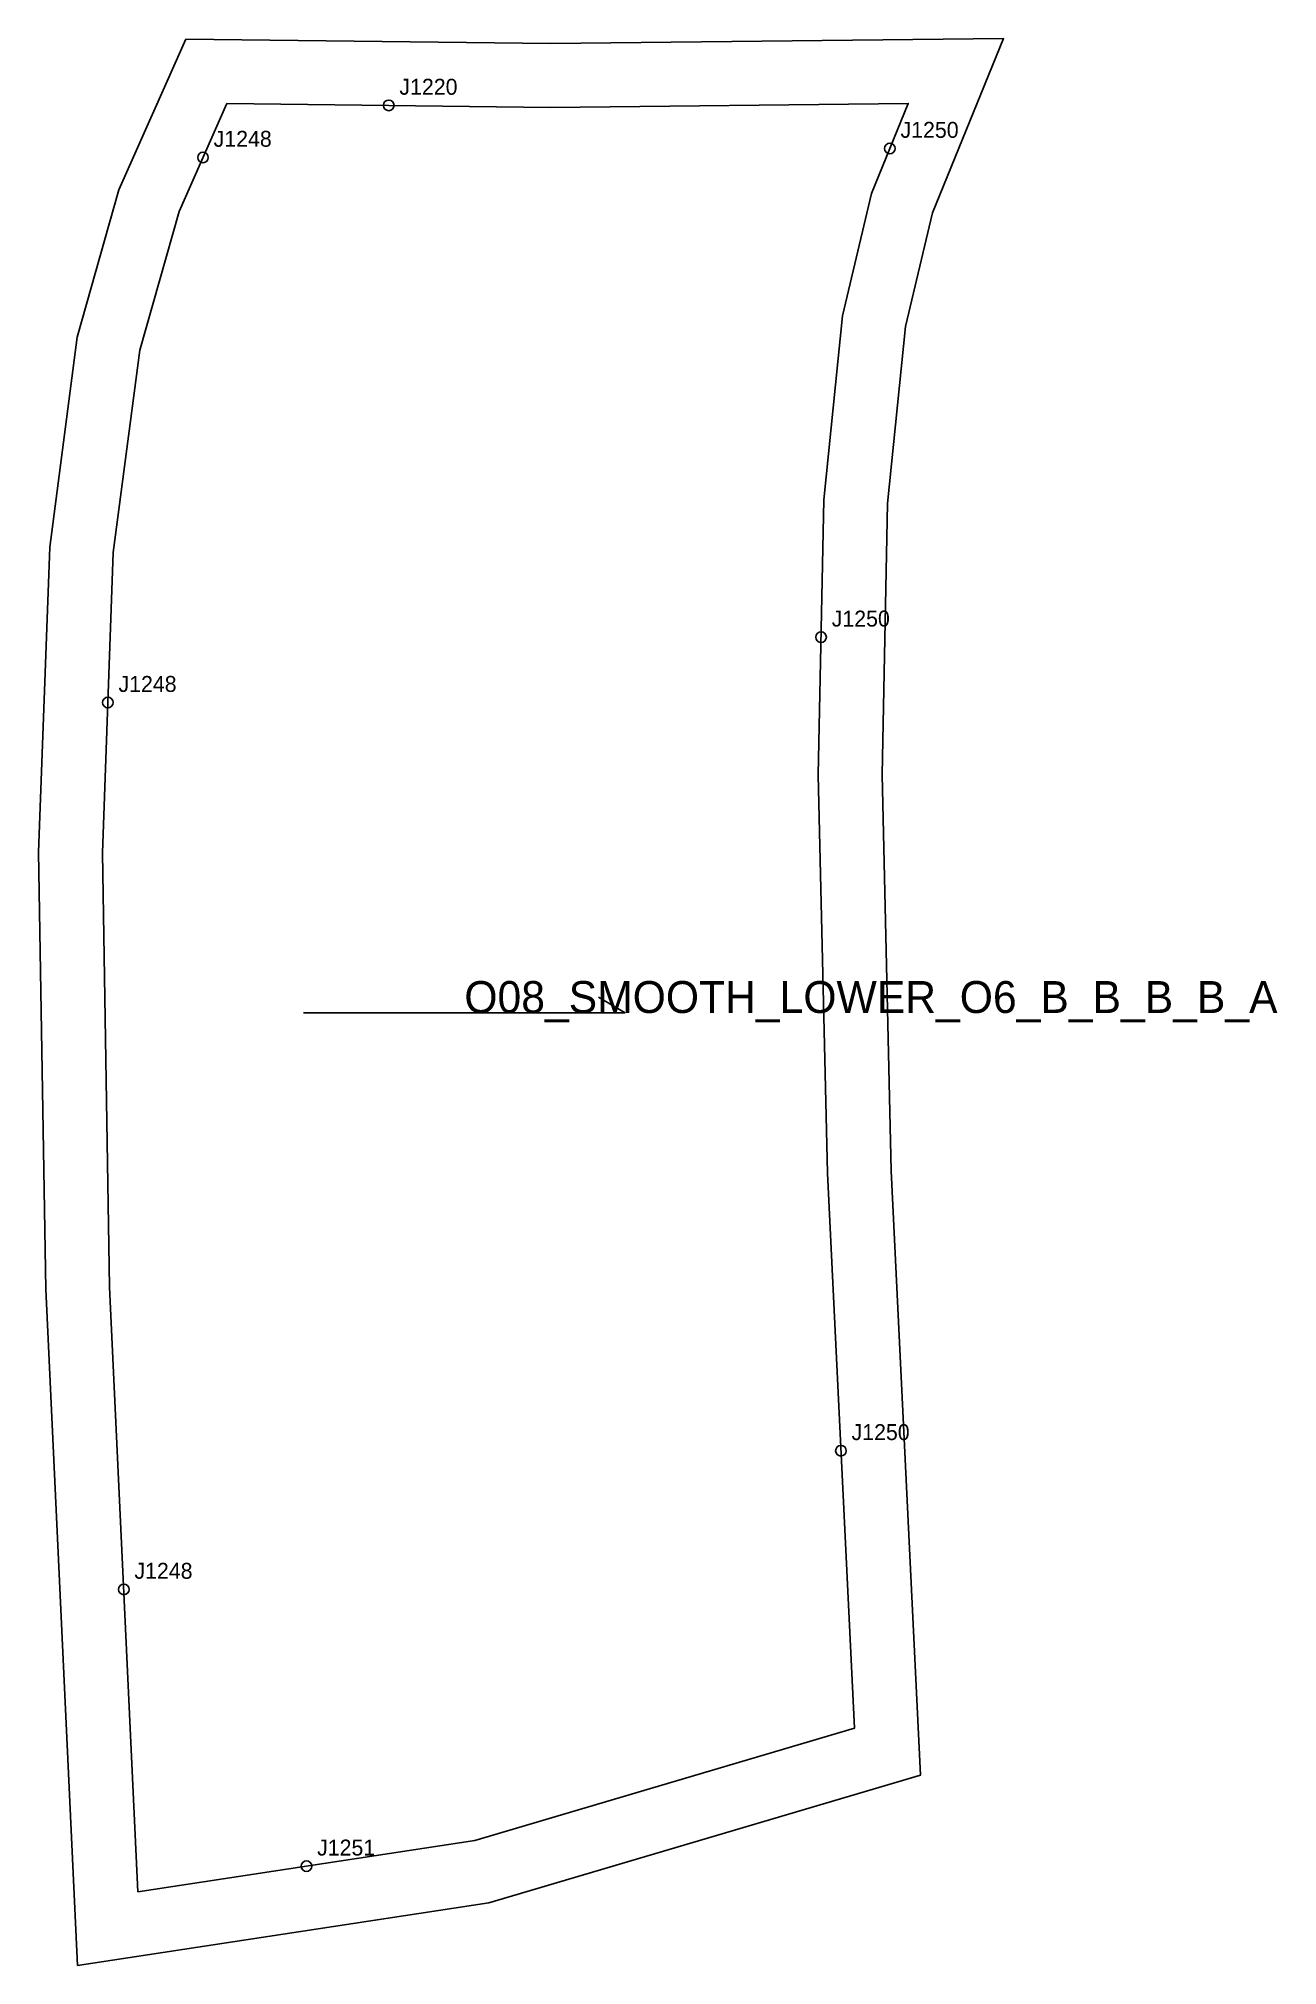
# Model space of a CAD drawing. Header units: millimetres. Extents: x -35 to 198, y -350 to 12.
import ezdxf

# ---------------------------------------------------------------- set-up
doc = ezdxf.new("R2010")
doc.units = ezdxf.units.MM
for name, color, linetype in [('CUT', 1, 'Continuous'), ('GRAIN', 3, 'Continuous'), ('LABEL', 7, 'Continuous'), ('NOTCH', 2, 'Continuous'), ('SEW', 5, 'Continuous')]:
    doc.layers.add(name, color=color, linetype=linetype)

msp = doc.modelspace()

# ---------------------------------------------------------------- linework, layer by layer
at = {"layer": 'CUT'}
msp.add_lwpolyline([(-7.76, 12.1), (60.86, 11.26), (146.08, 12.2), (132.7, -20.6), (127.64, -41.98), (124.27, -75.26), (123.21, -126.24), (124.94, -200.76), (130.45, -314.42), (49.26, -338.44), (-28.1, -350.19), (-34.08, -222.99), (-35.45, -140.81), (-33.35, -83.43), (-28.2, -43.95), (-20.34, -16.23), (-7.76, 12.1)], close=True, dxfattribs=at)
at = {"layer": 'GRAIN'}
for p, q in [((74.91, -171.06), (69.91, -168.06)), ((14.4, -171.06), (74.91, -171.06))]:
    msp.add_line(p, q, dxfattribs=at)
at = {"layer": 'NOTCH'}
for centre in [(30.43, -0.37), (-4.51, -10.16), (124.69, -8.47), (111.75, -100.39), (-22.41, -112.68), (115.48, -253.39), (-19.41, -279.47), (14.95, -331.52)]:
    msp.add_circle(centre, 1, dxfattribs=at)
at = {"layer": 'SEW'}
msp.add_lwpolyline([(0, 0), (60.85, -0.75), (128.15, 0), (121.24, -16.93), (115.78, -39.98), (112.29, -74.53), (111.21, -126.25), (112.95, -201.19), (118.01, -305.59), (46.64, -326.7), (-16.74, -336.33), (-22.08, -222.61), (-23.44, -140.93), (-21.38, -84.43), (-16.42, -46.38), (-9.02, -20.33)], close=True, dxfattribs=at)

# ---------------------------------------------------------------- texts
at = {"layer": 'LABEL'}
for s, height, p in [('J1220', 3, (32.43, 1.63)), ('J1250', 3, (126.69, -6.47)), ('J1248', 3, (-2.51, -8.16)), ('J1250', 3, (113.75, -98.39)), ('J1248', 3, (-20.41, -110.68)), ('O08_SMOOTH_LOWER_O6_B_B_B_B_A', 6, (44.65, -171.06)), ('J1250', 3, (117.48, -251.39)), ('J1248', 3, (-17.41, -277.47)), ('J1251', 3, (16.95, -329.52))]:
    msp.add_text(s, height=height, dxfattribs=at).set_placement(p)

doc.saveas('drawing.dxf')
